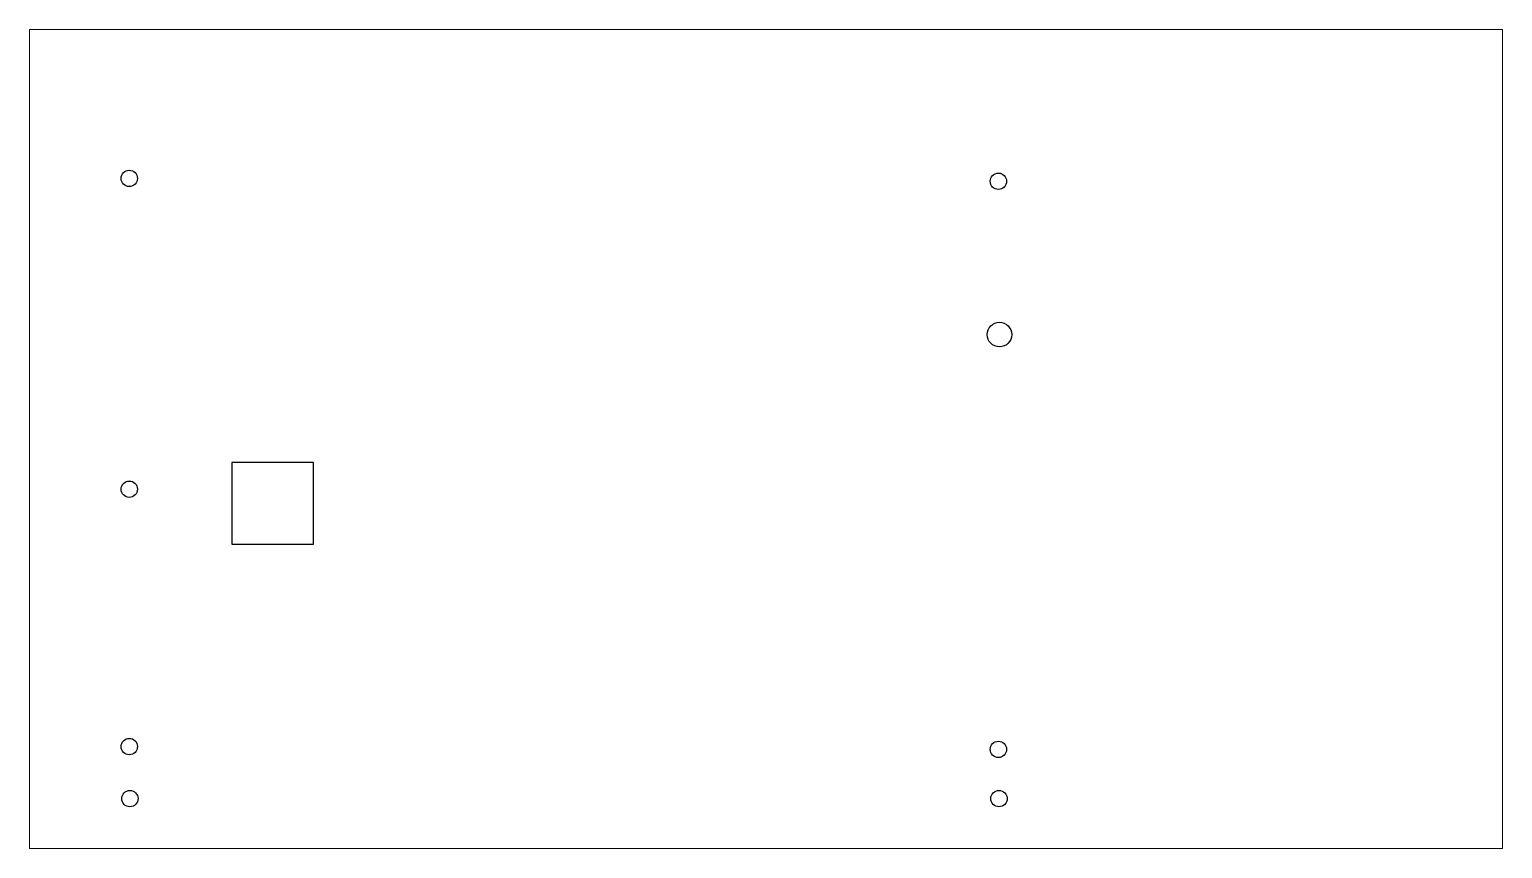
# Model space of a CAD drawing. Header units: inches. Extents: x 360763 to 540763, y 329129 to 429129.
import ezdxf

# ---------------------------------------------------------------- set-up
doc = ezdxf.new("R2010")
doc.units = ezdxf.units.IN
doc.layers.add('Boundary', color=50, linetype='Continuous', lineweight=0)
doc.layers.add('Destination', color=3, linetype='Continuous')
doc.layers.add('instrument2', color=1, linetype='Continuous')

msp = doc.modelspace()

# ---------------------------------------------------------------- linework, layer by layer
at = {"layer": 'Boundary'}
msp.add_lwpolyline([(540763, 329129), (540763, 429129), (360763, 429129), (360763, 329129)], close=True, dxfattribs=at)
at = {"layer": 'Destination'}
msp.add_lwpolyline([(395473, 366279), (395473, 376279), (385473, 376279), (385473, 366279)], close=True, dxfattribs=at)
at = {"layer": 'instrument2'}
for centre, radius in [((372963, 410949), 1000), ((479163, 410599), 1000), ((479293, 391879), 1500), ((372963, 372999), 1000), ((372963, 341579), 1000), ((479163, 341229), 1000), ((373033, 335219), 1000), ((479233, 335219), 1000)]:
    msp.add_circle(centre, radius, dxfattribs=at)

doc.saveas('drawing.dxf')
